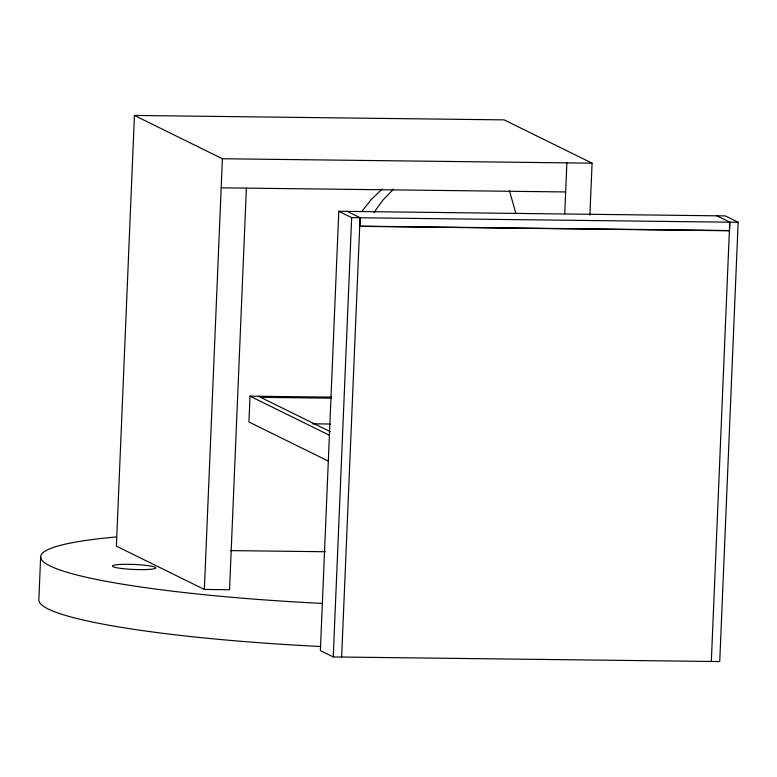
<?xml version="1.0" encoding="UTF-8"?>
<svg xmlns="http://www.w3.org/2000/svg" width="777" height="777" viewBox="0 0 777 777"><rect width="100%" height="100%" fill="white"/><g stroke="black" fill="none" stroke-linecap="round" stroke-linejoin="round"><path stroke-width="1.17" d="M40.657 556.517L38.85 599.582A303.768 34.916 2.4 0 0 320.784 646.513M589.898 215.19L592.084 163.17L504.127 119.872L134.44 115.443L116.385 546.144L204.351 589.442L229.555 589.743L246.387 188.131M204.351 589.442L222.397 158.751L134.44 115.443M331.643 397.144L250.019 396.173L248.941 422.018L328.321 461.091M338.791 211.286L320.377 650.592L333.246 656.934L719.735 661.557L738.15 222.241L725.281 215.909L338.791 211.286L351.66 217.618L360.062 217.725L341.647 657.031M333.246 656.934L351.66 217.618M716.88 215.802L729.856 222.193L729.496 230.555L359.819 226.136L360.169 217.774L347.193 211.383M564.743 213.724L566.88 162.869M711.334 661.45L729.749 222.144L738.15 222.241M373.96 212.461L382.906 200.107L393.463 189.132M361.752 211.499L371.202 199.592L382.109 189.064M222.397 158.751L592.084 163.17M221.183 187.83L565.656 191.948M360.169 217.774L729.856 222.193M359.702 226.34L729.389 230.759M260.567 397.329L331.39 398.174M312.296 423.805L330.303 424.019M230.575 550.602L325.272 551.728M258.43 396.27L330.186 431.604M250.019 396.173L329.399 435.246M509.459 190.676L515.705 212.888M322.591 603.438A303.768 34.916 2.4 0 1 63.316 571.114A303.768 34.916 2.4 0 1 116.307 536.965M122.368 568.579A21.698 2.496 2.4 0 0 155.74 567.977A21.698 2.496 2.4 0 0 124.155 564.335A21.698 2.496 2.4 0 0 122.368 568.579"/></g></svg>
